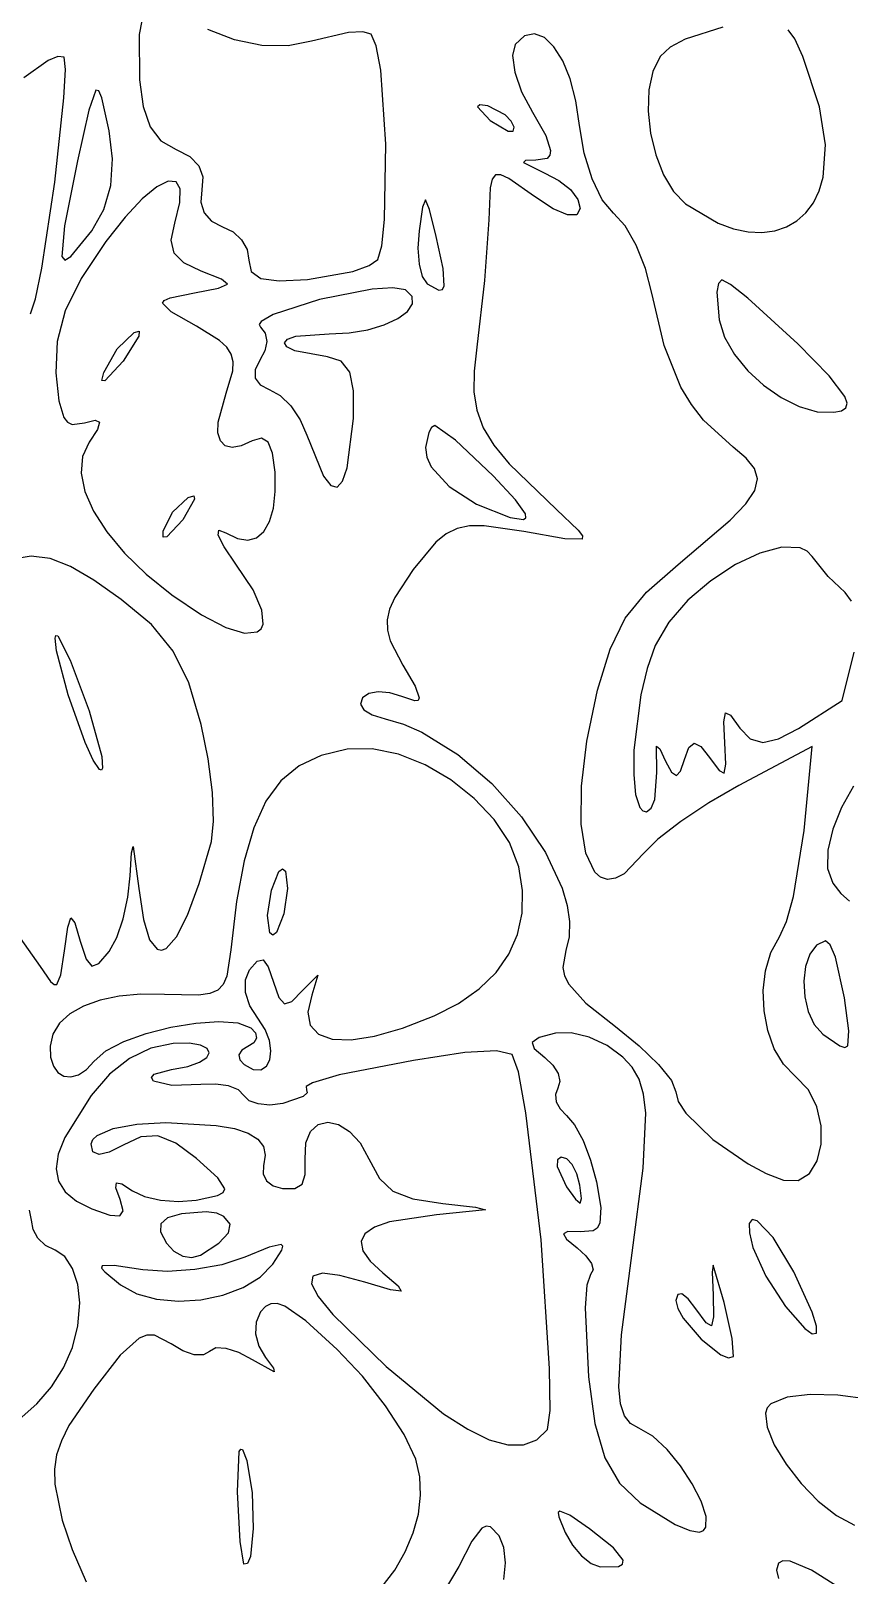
# Model space of a CAD drawing. Extents: x 9 to 1857, y 16 to 982.
# Drawn here: x 362.1 to 416.7, y 193.4 to 296.6 of the extents above; entities that cross this region are included whole.
import ezdxf

# ---------------------------------------------------------------- set-up
doc = ezdxf.new("R2010")
doc.units = 0

msp = doc.modelspace()

# ---------------------------------------------------------------- linework, layer by layer
at = {"layer": 'Layer 1'}
for p, q in [((369.477634, 297.285665), (369.294581, 296.3866)), ((369.294581, 296.3866), (369.32668, 293.35543)), ((375.659516, 296.02807), (373.88049, 296.72229)), ((383.28834, 296.51524), (380.81239, 295.93264)), ((384.23176, 296.551981), (383.28834, 296.51524)), ((384.80417, 296.39863), (384.23176, 296.551981)), ((385.139439, 295.629442), (384.80417, 296.39863)), ((395.052131, 296.290299), (394.43154, 295.71841)), ((395.709555, 296.428183), (395.052131, 296.290299)), ((396.373462, 296.170414), (395.709555, 296.428183)), ((408.297807, 296.863954), (405.775924, 296.069666)), ((413.105679, 296.086583), (412.66991, 296.69269)), ((377.485797, 295.656174), (375.659516, 296.02807)), ((379.2424, 295.619924), (377.485797, 295.656174)), ((380.81239, 295.93264), (379.2424, 295.619924)), ((385.437161, 293.989409), (385.139439, 295.629442)), ((394.43154, 295.71841), (394.238976, 294.976148)), ((397.013504, 295.555344), (396.373462, 296.170414)), ((397.599329, 294.621325), (397.013504, 295.555344)), ((404.790146, 295.527196), (404.12462, 294.91628)), ((405.775924, 296.069666), (404.790146, 295.527196)), ((413.643307, 294.915501), (413.105679, 296.086583)), ((363.221262, 294.650798), (361.58953, 293.48114)), ((363.862995, 294.899259), (363.221262, 294.650798)), ((364.27131, 294.86302), (363.862995, 294.899259)), ((364.371199, 294.046522), (364.27131, 294.86302)), ((394.238976, 294.976148), (394.392439, 293.872874)), ((398.100588, 293.406708), (397.599329, 294.621325)), ((404.12462, 294.91628), (403.625083, 293.918766)), ((414.751, 291.553), (413.643307, 294.915501)), ((364.270766, 292.148964), (364.371199, 294.046522)), ((369.32668, 293.35543), (369.55518, 291.563164)), ((385.7905, 289.06), (385.437161, 293.989409)), ((394.392439, 293.872874), (394.854052, 292.557535)), ((398.486932, 291.949846), (398.100588, 293.406708)), ((403.625083, 293.918766), (403.359862, 292.671357)), ((363.652329, 286.513845), (364.270766, 292.148964)), ((366.400374, 292.663842), (365.929307, 291.327182)), ((366.592405, 292.621764), (366.400374, 292.663842)), ((366.788481, 292.137237), (366.592405, 292.621764)), ((367.2919, 289.9343), (366.788481, 292.137237)), ((394.854052, 292.557535), (395.58594, 291.17908)), ((403.359862, 292.671357), (403.313306, 291.265451)), ((365.929307, 291.327182), (365.17701, 287.94032)), ((369.55518, 291.563164), (370.023331, 290.213165)), ((392.051803, 291.687236), (391.904541, 291.543457)), ((391.904541, 291.543457), (392.7582, 290.63418)), ((392.5856, 291.6024), (392.051803, 291.687236)), ((392.58557, 291.60237), (392.5856, 291.6024)), ((393.764236, 291.00118), (392.58557, 291.60237)), ((395.58594, 291.17908), (396.468208, 289.628089)), ((398.72801, 290.28909), (398.486932, 291.949846)), ((403.313306, 291.265451), (403.469765, 289.792447)), ((415.172164, 288.998884), (414.751, 291.553)), ((414.751, 291.553), (414.751, 291.553)), ((370.023331, 290.213165), (370.751547, 289.266246)), ((392.7582, 290.63418), (393.957321, 289.917985)), ((394.162245, 290.596946), (393.764236, 291.00118)), ((394.35527, 290.18561), (394.162245, 290.596946)), ((394.282641, 289.921456), (394.35527, 290.18561)), ((399.031957, 288.443601), (398.72801, 290.28909)), ((367.517374, 288.061026), (367.2919, 289.9343)), ((367.2919, 289.9343), (367.2919, 289.9343)), ((370.751547, 289.266246), (371.76024, 288.68322)), ((385.696213, 284.021454), (385.7905, 289.06)), ((385.7905, 289.06), (385.7905, 289.06)), ((393.957321, 289.917985), (394.282641, 289.921456)), ((396.468208, 289.628089), (396.794004, 288.626929)), ((403.469765, 289.792447), (403.813589, 288.343745)), ((367.394768, 286.293967), (367.517374, 288.061026)), ((371.76024, 288.68322), (372.683102, 288.218399)), ((372.683102, 288.218399), (373.282798, 287.60683)), ((395.79535, 287.98118), (395.117264, 287.966757)), ((396.56812, 288.10237), (395.79535, 287.98118)), ((396.749722, 288.309651), (396.56812, 288.10237)), ((396.794004, 288.626929), (396.749722, 288.309651)), ((399.560296, 286.725935), (399.031957, 288.443601)), ((403.813589, 288.343745), (404.329128, 287.010742)), ((415.01564, 286.842147), (415.172164, 288.998884)), ((365.17701, 287.94032), (364.303653, 283.581084)), ((373.282798, 287.60683), (373.552272, 286.859556)), ((393.110352, 287.001406), (392.884035, 286.712602)), ((393.47151, 287.011239), (393.110352, 287.001406)), ((394.003475, 286.760385), (393.47151, 287.011239)), ((395.117264, 287.966757), (394.989557, 287.818666)), ((394.989557, 287.818666), (396.39568, 287.10635)), ((396.39568, 287.10635), (397.345342, 286.618277)), ((404.329128, 287.010742), (405.000732, 285.884837)), ((362.782782, 280.764014), (363.652329, 286.513845)), ((366.93228, 284.680505), (367.394768, 286.293967)), ((370.468156, 286.193544), (369.49862, 285.38631)), ((371.235048, 286.58109), (370.468156, 286.193544)), ((371.769082, 286.540881), (371.235048, 286.58109)), ((372.040047, 286.06485), (371.769082, 286.540881)), ((372.01773, 285.144932), (372.040047, 286.06485)), ((373.48447, 285.98762), (373.422178, 285.175456)), ((373.552272, 286.859556), (373.48447, 285.98762)), ((392.756588, 286.126542), (392.65444, 283.98952)), ((392.884035, 286.712602), (392.756588, 286.126542)), ((395.7237, 285.54975), (394.003475, 286.760385)), ((397.345342, 286.618277), (398.110917, 286.00997)), ((398.110917, 286.00997), (398.614267, 285.35898)), ((400.238712, 285.327964), (399.560296, 286.725935)), ((414.350492, 285.132981), (414.742327, 285.92848)), ((414.742327, 285.92848), (415.01564, 286.842147)), ((369.49862, 285.38631), (368.35665, 284.167453)), ((371.67192, 283.77306), (372.01773, 285.144932)), ((373.422178, 285.175456), (373.649094, 284.461405)), ((388.426232, 285.334966), (388.229652, 284.843084)), ((388.697224, 284.693548), (388.426232, 285.334966)), ((396.960575, 284.738077), (395.7237, 285.54975)), ((398.614267, 285.35898), (398.77725, 284.74286)), ((400.99289, 284.44156), (400.238712, 285.327964)), ((405.000732, 285.884837), (405.81275, 285.05743)), ((405.81275, 285.05743), (407.98501, 283.775863)), ((413.848768, 284.461922), (414.350492, 285.132981)), ((366.13811, 283.26802), (366.93228, 284.680505)), ((368.35665, 284.167453), (367.07246, 282.54504)), ((373.649094, 284.461405), (374.136198, 283.897407)), ((374.136198, 283.897407), (374.85447, 283.5354)), ((385.509377, 282.263294), (385.696213, 284.021454)), ((388.229652, 284.843084), (388.00171, 283.25173)), ((389.1484, 282.885), (388.697224, 284.693548)), ((392.65444, 283.98952), (392.384264, 279.943635)), ((397.91349, 284.324661), (396.960575, 284.738077)), ((398.534898, 284.322067), (397.91349, 284.324661)), ((398.77725, 284.74286), (398.534898, 284.322067)), ((401.770954, 283.594986), (400.99289, 284.44156)), ((412.550187, 283.518222), (413.245789, 283.921577)), ((413.245789, 283.921577), (413.848768, 284.461922)), ((364.303653, 283.581084), (364.132446, 281.545061)), ((364.723797, 281.538593), (366.13811, 283.26802)), ((371.442107, 282.63401), (371.67192, 283.77306)), ((374.85447, 283.5354), (375.568328, 283.189626)), ((375.568328, 283.189626), (376.138276, 282.654351)), ((388.00171, 283.25173), (387.928934, 282.08971)), ((389.606288, 280.740101), (389.1484, 282.885)), ((389.1484, 282.885), (389.1484, 282.885)), ((402.514404, 282.305463), (401.770954, 283.594986)), ((407.98501, 283.775863), (409.014223, 283.400166)), ((409.014223, 283.400166), (409.993981, 283.192827)), ((409.993981, 283.192827), (410.91565, 283.147573)), ((410.91565, 283.147573), (411.770596, 283.258129)), ((411.770596, 283.258129), (412.550187, 283.518222)), ((367.07246, 282.54504), (365.413738, 280.076632)), ((371.629393, 281.77569), (371.442107, 282.63401)), ((376.138276, 282.654351), (376.506537, 282.00267)), ((376.506537, 282.00267), (376.61533, 281.30768)), ((385.25292, 281.34987), (385.509377, 282.263294)), ((387.928934, 282.08971), (388.007124, 281.036355)), ((403.138992, 280.748298), (402.514404, 282.305463)), ((362.368462, 278.723065), (362.782782, 280.764014)), ((364.132446, 281.545061), (364.329027, 281.306487)), ((364.329027, 281.306487), (364.723797, 281.538593)), ((372.280272, 281.113765), (371.629393, 281.77569)), ((373.44124, 280.5639), (372.280272, 281.113765)), ((376.61533, 281.30768), (376.77591, 280.53612)), ((383.582999, 280.54562), (384.666983, 280.93804)), ((384.666983, 280.93804), (385.25292, 281.34987)), ((388.007124, 281.036355), (388.21846, 280.207573)), ((403.56047, 279.0988), (403.138992, 280.748298)), ((365.413738, 280.076632), (364.349288, 277.910031)), ((374.792009, 280.037682), (373.44124, 280.5639)), ((375.191847, 279.700875), (374.792009, 280.037682)), ((376.77591, 280.53612), (377.425084, 280.079933)), ((377.425084, 280.079933), (378.650428, 279.909859)), ((378.650428, 279.909859), (380.53952, 279.99664)), ((380.53952, 279.99664), (383.582999, 280.54562)), ((388.21846, 280.207573), (388.54512, 279.71927)), ((388.54512, 279.71927), (389.329908, 279.289787)), ((389.67521, 279.58588), (389.606288, 280.740101)), ((392.384264, 279.943635), (391.87, 275.49038)), ((408.014855, 279.745846), (407.911426, 279.163499)), ((408.226, 279.981), (408.014855, 279.745846)), ((408.824157, 279.668665), (408.226, 279.981)), ((408.226, 279.981), (408.226, 279.981)), ((362.02891, 277.70582), (362.368462, 278.723065)), ((370.970542, 278.61049), (371.370212, 278.774075)), ((371.370212, 278.774075), (372.98745, 279.11118)), ((372.98745, 279.11118), (374.602935, 279.4324)), ((374.602935, 279.4324), (375.191847, 279.700875)), ((384.872388, 279.362003), (381.339868, 278.66476)), ((386.254409, 279.456331), (384.872388, 279.362003)), ((387.08539, 279.30558), (386.254409, 279.456331)), ((387.540823, 278.857764), (387.08539, 279.30558)), ((387.571435, 278.368684), (387.540823, 278.857764)), ((389.329908, 279.289787), (389.555916, 279.338852)), ((389.555916, 279.338852), (389.67521, 279.58588)), ((404.381945, 275.594771), (403.56047, 279.0988)), ((407.911426, 279.163499), (408.05073, 277.30802)), ((409.981345, 278.760361), (408.824157, 279.668665)), ((413.30605, 275.71567), (409.981345, 278.760361)), ((364.349288, 277.910031), (363.810711, 275.865562)), ((370.845359, 278.418526), (370.970542, 278.61049)), ((371.424016, 277.854382), (370.845359, 278.418526)), ((373.11731, 276.89149), (371.424016, 277.854382)), ((378.257118, 277.66715), (377.437311, 277.197362)), ((381.339868, 278.66476), (378.257118, 277.66715)), ((386.583164, 277.395901), (387.233468, 277.870632)), ((387.233468, 277.870632), (387.571435, 278.368684)), ((374.670389, 275.922042), (373.11731, 276.89149)), ((377.437311, 277.197362), (377.304557, 276.994513)), ((377.304557, 276.994513), (377.39343, 276.82247)), ((377.39343, 276.82247), (377.714596, 276.408824)), ((383.320645, 276.434572), (384.57051, 276.645578)), ((384.57051, 276.645578), (385.676764, 276.976786)), ((385.676764, 276.976786), (386.583164, 277.395901)), ((408.05073, 277.30802), (408.421367, 276.143391)), ((363.810711, 275.865562), (363.72961, 273.76355)), ((367.834571, 275.365224), (368.96401, 276.4641)), ((369.280159, 276.21408), (368.22581, 274.54746)), ((368.96401, 276.4641), (369.305508, 276.547609)), ((369.305508, 276.547609), (369.280159, 276.21408)), ((375.150578, 275.471599), (374.670389, 275.922042)), ((377.817055, 275.852697), (377.701601, 275.226877)), ((377.714596, 276.408824), (377.817055, 275.852697)), ((379.00247, 275.776372), (379.203539, 276.023031)), ((379.167216, 275.508258), (379.00247, 275.776372)), ((379.203539, 276.023031), (379.768599, 276.222412)), ((379.768599, 276.222412), (381.98341, 276.37606)), ((381.98341, 276.37606), (383.320645, 276.434572)), ((405.50445, 272.814581), (404.381945, 275.594771)), ((408.421367, 276.143391), (409.080978, 274.993466)), ((415.412164, 273.559225), (413.30605, 275.71567)), ((366.93365, 273.78871), (367.834571, 275.365224)), ((375.450281, 275.005342), (375.150578, 275.471599)), ((375.582309, 274.494275), (375.450281, 275.005342)), ((377.36903, 274.60415), (377.051442, 273.974492)), ((377.701601, 275.226877), (377.36903, 274.60415)), ((379.699598, 275.244507), (379.167216, 275.508258)), ((381.87456, 274.83338), (379.699598, 275.244507)), ((382.79359, 274.538474), (381.87456, 274.83338)), ((391.87, 275.49038), (391.687296, 273.881288)), ((409.080978, 274.993466), (409.969165, 273.906892)), ((363.72961, 273.76355), (363.919316, 271.895559)), ((366.807272, 273.255586), (366.9337, 273.78867)), ((366.9337, 273.78867), (366.93365, 273.78871)), ((368.22581, 274.54746), (367.008742, 273.220958)), ((375.10045, 272.40221), (375.559473, 273.909396)), ((375.559473, 273.909396), (375.582309, 274.494275)), ((377.051442, 273.974492), (377.056904, 273.41661)), ((383.36498, 273.810461), (382.79359, 274.538474)), ((383.62452, 272.564313), (383.36498, 273.810461)), ((391.687296, 273.881288), (391.671234, 272.497727)), ((409.969165, 273.906892), (411.02553, 272.932316)), ((416.456596, 272.190843), (415.412164, 273.559225)), ((367.008742, 273.220958), (366.807272, 273.255586)), ((377.056904, 273.41661), (377.374161, 272.965686)), ((377.374161, 272.965686), (377.99196, 272.6569)), ((377.99196, 272.6569), (378.71391, 272.260908)), ((383.608, 270.715), (383.62452, 272.564313)), ((391.671234, 272.497727), (391.859402, 271.262769)), ((406.204313, 271.647057), (405.50445, 272.814581)), ((411.02553, 272.932316), (412.189676, 272.118385)), ((363.919316, 271.895559), (364.265523, 270.77937)), ((374.56834, 270.46373), (375.10045, 272.40221)), ((378.71391, 272.260908), (379.42912, 271.552465)), ((379.42912, 271.552465), (380.055005, 270.6319)), ((407.010302, 270.601851), (406.204313, 271.647057)), ((412.189676, 272.118385), (413.401205, 271.513745)), ((413.401205, 271.513745), (414.599719, 271.167045)), ((416.609151, 271.748164), (416.456596, 272.190843)), ((416.530448, 271.437689), (416.609151, 271.748164)), ((364.265523, 270.77937), (364.514401, 270.4734)), ((364.514401, 270.4734), (364.82291, 270.319618)), ((365.64616, 270.42094), (366.3582, 270.601912)), ((366.3582, 270.601912), (366.644491, 270.463517)), ((366.644491, 270.463517), (366.510724, 269.982677)), ((374.562003, 269.748964), (374.56834, 270.46373)), ((380.055005, 270.6319), (380.50898, 269.59954)), ((383.193064, 267.4186), (383.60796, 270.715)), ((383.60796, 270.715), (383.608, 270.715)), ((391.859402, 271.262769), (392.28939, 270.099488)), ((408.98182, 268.8002), (407.010302, 270.601851)), ((414.599719, 271.167045), (415.72482, 271.12693)), ((415.72482, 271.12693), (416.231875, 271.237812)), ((416.231875, 271.237812), (416.530448, 271.437689)), ((364.82291, 270.319618), (365.64616, 270.42094)), ((366.510724, 269.982677), (365.96259, 269.13631)), ((374.719623, 269.22054), (374.562003, 269.748964)), ((377.466849, 269.406124), (376.85182, 269.22067)), ((377.913204, 269.137089), (377.466849, 269.406124)), ((380.50898, 269.59954), (381.623018, 266.85347)), ((388.645376, 269.786957), (388.42516, 268.76726)), ((388.838332, 270.108482), (388.645376, 269.786957)), ((389.0588, 270.24), (388.838332, 270.108482)), ((390.433017, 269.271269), (389.0588, 270.24)), ((389.0588, 270.24), (389.0588, 270.24)), ((392.28939, 270.099488), (392.998784, 268.930955)), ((365.96259, 269.13631), (365.512379, 268.177331)), ((375.034306, 268.890979), (374.719623, 269.22054)), ((375.499161, 268.7728), (375.034306, 268.890979)), ((376.107297, 268.878523), (375.499161, 268.7728)), ((376.85182, 269.22067), (376.107297, 268.878523)), ((378.209114, 268.388576), (377.913204, 269.137089)), ((378.37281, 267.1356), (378.209114, 268.388576)), ((388.42516, 268.76726), (388.509859, 268.132942)), ((392.96321, 266.87261), (390.433017, 269.271269)), ((392.998784, 268.930955), (394.025174, 267.680245)), ((409.867931, 268.070244), (408.98182, 268.8002)), ((365.512379, 268.177331), (365.420502, 267.06748)), ((382.88923, 266.522471), (383.193064, 267.4186)), ((388.509859, 268.132942), (388.819804, 267.474353)), ((388.819804, 267.474353), (390.021679, 266.161606)), ((394.025174, 267.680245), (397.17929, 264.62458)), ((410.422973, 267.382639), (409.867931, 268.070244)), ((410.620278, 266.680477), (410.422973, 267.382639)), ((365.420502, 267.06748), (365.670751, 265.836739)), ((378.393817, 265.825526), (378.37281, 267.1356)), ((381.623018, 266.85347), (382.101638, 266.238981)), ((382.524565, 266.128956), (382.88923, 266.522471)), ((394.445622, 265.281035), (392.96321, 266.87261)), ((410.433175, 265.906851), (410.620278, 266.680477)), ((365.670751, 265.836739), (366.246915, 264.515084)), ((371.531568, 264.452187), (372.56065, 265.43171)), ((372.998026, 265.315266), (372.20889, 263.95197)), ((372.56065, 265.43171), (372.938423, 265.553623)), ((372.938423, 265.553623), (372.998026, 265.315266)), ((378.270989, 264.718786), (378.393817, 265.825526)), ((382.101638, 266.238981), (382.524565, 266.128956)), ((390.021679, 266.161606), (391.843277, 264.983501)), ((395.109774, 264.333958), (394.445622, 265.281035)), ((409.834995, 265.004854), (410.433175, 265.906851)), ((366.246915, 264.515084), (367.132786, 263.132495)), ((370.89808, 263.18051), (371.531568, 264.452187)), ((378.014714, 263.828265), (378.270989, 264.718786)), ((391.843277, 264.983501), (394.09709, 264.09452)), ((395.143892, 264.080326), (395.109774, 264.333958)), ((397.17929, 264.62458), (398.632581, 263.258618)), ((408.799069, 263.917578), (409.834995, 265.004854)), ((372.20889, 263.95197), (371.138026, 262.796732)), ((374.576188, 262.92668), (374.611929, 263.257164)), ((374.611929, 263.257164), (375.09519, 263.06991)), ((377.63538, 263.166848), (378.014714, 263.828265)), ((390.544771, 263.364588), (389.817423, 263.006801)), ((391.36739, 263.538713), (390.544771, 263.364588)), ((392.344287, 263.549427), (391.36739, 263.538713)), ((394.99694, 263.16162), (392.344287, 263.549427)), ((394.09709, 264.09452), (394.984114, 263.961684)), ((394.984114, 263.961684), (395.143892, 264.080326)), ((398.632581, 263.258618), (398.923443, 262.868552)), ((405.3073, 260.95956), (408.799069, 263.917578)), ((367.132786, 263.132495), (368.312155, 261.71895)), ((370.892684, 262.783587), (370.89808, 263.18051)), ((371.138026, 262.796732), (370.892684, 262.783587)), ((370.89808, 263.18051), (370.89808, 263.18051)), ((374.96615, 262.146833), (374.576188, 262.92668)), ((375.09519, 263.06991), (375.862891, 262.686065)), ((375.862891, 262.686065), (376.549081, 262.582863)), ((376.549081, 262.582863), (377.143373, 262.747419)), ((377.143373, 262.747419), (377.63538, 263.166848)), ((389.12634, 262.445105), (387.61694, 260.62898)), ((389.817423, 263.006801), (389.12634, 262.445105)), ((397.746002, 262.66429), (394.99694, 263.16162)), ((398.889684, 262.650905), (397.746002, 262.66429)), ((398.923443, 262.868552), (398.889684, 262.650905)), ((362.069797, 261.516101), (360.771848, 261.294842)), ((363.349592, 261.357171), (362.069797, 261.516101)), ((364.711994, 260.820488), (363.349592, 261.357171)), ((368.312155, 261.71895), (369.768813, 260.304429)), ((375.76, 260.986), (374.96615, 262.146833)), ((410.768964, 261.722698), (409.142131, 260.951143)), ((412.25341, 262.116579), (410.768964, 261.722698)), ((413.467431, 262.060369), (412.25341, 262.116579)), ((413.933021, 261.840849), (413.467431, 262.060369)), ((414.28299, 261.48165), (413.933021, 261.840849)), ((415.342742, 260.154976), (414.28299, 261.48165)), ((366.257763, 259.908489), (364.711994, 260.820488)), ((369.768813, 260.304429), (371.48655, 258.91891)), ((375.76, 260.98596), (375.76, 260.986)), ((376.903125, 259.255437), (375.76, 260.98596)), ((387.61694, 260.62898), (386.376351, 258.745016)), ((403.207662, 259.11759), (405.3073, 260.95956)), ((409.142131, 260.951143), (407.50095, 259.874331)), ((416.48189, 259.08742), (415.342742, 260.154976)), ((368.08766, 258.62361), (366.257763, 259.908489)), ((377.499321, 257.91278), (376.903125, 259.255437)), ((401.776268, 257.361319), (403.207662, 259.11759)), ((407.50095, 259.874331), (405.973457, 258.56468)), ((416.899545, 258.499277), (416.48189, 259.08742)), ((370.112928, 256.93732), (368.08766, 258.62361)), ((371.48655, 258.91891), (373.461092, 257.59054)), ((386.376351, 258.745016), (386.033836, 257.974385)), ((405.973457, 258.56468), (404.687691, 257.094607)), ((373.461092, 257.59054), (375.091801, 256.748273)), ((377.582437, 256.974363), (377.499321, 257.91278)), ((386.033836, 257.974385), (385.870695, 257.26419)), ((385.870695, 257.26419), (385.88257, 256.574084)), ((400.766437, 255.305548), (401.776268, 257.361319)), ((404.687691, 257.094607), (403.77169, 255.53653)), ((363.678742, 256.029895), (363.728964, 256.211674)), ((363.778978, 255.17781), (363.678742, 256.029895)), ((363.728964, 256.211674), (363.85677, 256.19614)), ((363.85677, 256.19614), (364.690224, 254.563661)), ((371.556935, 255.172699), (370.112928, 256.93732)), ((375.091801, 256.748273), (376.344827, 256.375737)), ((376.344827, 256.375737), (377.186323, 256.456558)), ((377.186323, 256.456558), (377.442168, 256.66186)), ((377.442168, 256.66186), (377.582437, 256.974363)), ((385.88257, 256.574084), (386.065104, 255.863719)), ((364.557706, 252.24344), (363.778978, 255.17781)), ((372.603652, 253.042031), (371.556935, 255.172699)), ((386.065104, 255.863719), (386.92471, 254.22082)), ((399.93149, 252.56508), (400.766437, 255.305548)), ((403.77169, 255.53653), (403.233796, 254.007812)), ((416.2864, 251.86033), (417.08699, 255.09603)), ((364.690224, 254.563661), (365.9473, 251.18009)), ((386.92471, 254.22082), (387.747979, 252.815193)), ((403.233796, 254.007812), (402.81504, 252.241983)), ((373.43705, 250.2576), (372.603652, 253.042031)), ((365.679876, 249.047665), (364.557706, 252.24344)), ((384.21778, 252.04765), (384.088491, 251.627969)), ((384.637789, 252.341635), (384.21778, 252.04765)), ((385.273229, 252.454076), (384.637789, 252.341635)), ((386.037877, 252.382454), (385.273229, 252.454076)), ((386.84551, 252.12425), (386.037877, 252.382454)), ((387.711124, 251.839514), (386.84551, 252.12425)), ((387.93162, 251.876676), (387.711124, 251.839514)), ((387.747979, 252.815193), (388.011032, 252.045626)), ((388.011032, 252.045626), (387.93162, 251.876676)), ((399.20299, 249.1559), (399.93149, 252.56508)), ((402.81504, 252.241983), (402.363356, 248.553282)), ((413.34785, 249.99932), (416.2864, 251.86033)), ((365.9473, 251.18009), (366.791597, 248.114174)), ((384.088491, 251.627969), (384.315331, 251.237301)), ((384.315331, 251.237301), (384.874618, 250.897643)), ((384.874618, 250.897643), (385.74267, 250.63099)), ((408.371783, 250.448742), (408.473957, 251.043515)), ((408.473957, 251.043515), (408.806715, 250.877766)), ((408.806715, 250.877766), (409.4367, 250.01722)), ((373.903775, 247.963838), (373.43705, 250.2576)), ((385.74267, 250.63099), (386.958516, 250.274614)), ((386.958516, 250.274614), (388.181801, 249.748368)), ((408.43355, 249.02772), (408.371783, 250.448742)), ((409.4367, 250.01722), (410.131007, 249.304893)), ((412.025731, 249.296223), (413.34785, 249.99932)), ((366.209415, 247.868824), (365.679876, 249.047665)), ((388.181801, 249.748368), (390.591528, 248.262104)), ((398.846265, 246.139206), (399.20299, 249.1559)), ((403.88148, 247.05656), (403.870609, 248.814751)), ((403.870609, 248.814751), (404.081506, 248.638112)), ((406.033873, 248.732611), (406.383841, 249.018064)), ((406.383841, 249.018064), (406.833231, 248.79044)), ((406.833231, 248.79044), (407.42089, 248.05255)), ((408.495252, 247.605841), (408.43355, 249.02772)), ((414.27543, 248.79103), (409.38, 246.19216)), ((410.131007, 249.304893), (410.973734, 249.064654)), ((410.973734, 249.064654), (412.025731, 249.296223)), ((413.73562, 243.18129), (414.27543, 248.79103)), ((366.63241, 247.24512), (366.209415, 247.868824)), ((366.791597, 248.114174), (366.848678, 247.34048)), ((374.189975, 245.72529), (373.903775, 247.963838)), ((381.463234, 248.189625), (379.992235, 247.498647)), ((383.20543, 248.60992), (381.463234, 248.189625)), ((384.87333, 248.643671), (383.20543, 248.60992)), ((386.636574, 248.27589), (384.87333, 248.643671)), ((388.413812, 247.562321), (386.636574, 248.27589)), ((390.591528, 248.262104), (392.853545, 246.32389)), ((402.363356, 248.553282), (402.344636, 246.907555)), ((404.081506, 248.638112), (404.47953, 247.81184)), ((404.47953, 247.81184), (404.871377, 247.078818)), ((405.476557, 247.135957), (405.74448, 247.93127)), ((405.74448, 247.93127), (406.033873, 248.732611)), ((407.42089, 248.05255), (408.056446, 247.183277)), ((366.776117, 247.199939), (366.63241, 247.24512)), ((366.63241, 247.24512), (366.63241, 247.24512)), ((366.848678, 247.34048), (366.776117, 247.199939)), ((379.992235, 247.498647), (378.766821, 246.492809)), ((390.123696, 246.55871), (388.413812, 247.562321)), ((402.344636, 246.907555), (402.47347, 245.579006)), ((403.757256, 245.24359), (403.88148, 247.05656)), ((404.871377, 247.078818), (405.194621, 246.852665)), ((405.194621, 246.852665), (405.476557, 247.135957)), ((408.056446, 247.183277), (408.392059, 247.0127)), ((408.392059, 247.0127), (408.495252, 247.605841)), ((374.272925, 243.798472), (374.189975, 245.72529)), ((378.766821, 246.492809), (377.761378, 245.127938)), ((391.684879, 245.3208), (390.123696, 246.55871)), ((392.853545, 246.32389), (394.849541, 244.085414)), ((398.834412, 243.610614), (398.846265, 246.139206)), ((409.38, 246.19216), (407.362588, 245.028611)), ((417.028459, 246.137797), (416.22819, 244.714161)), ((377.761378, 245.127938), (376.950292, 243.359858)), ((393.016011, 243.904337), (391.684879, 245.3208)), ((402.47347, 245.579006), (402.756959, 244.706207)), ((402.756959, 244.706207), (402.958921, 244.484017)), ((403.20221, 244.42773), (403.52244, 244.667895)), ((403.52244, 244.667895), (403.757256, 245.24359)), ((407.362588, 245.028611), (405.488475, 243.781692)), ((416.22819, 244.714161), (415.641915, 243.255438)), ((374.1299, 242.4399), (374.272925, 243.798472)), ((394.035744, 242.365066), (393.016011, 243.904337)), ((394.849541, 244.085414), (396.46121, 241.698366)), ((399.14053, 241.665742), (398.834412, 243.610614)), ((402.958921, 244.484017), (403.20221, 244.42773)), ((405.488475, 243.781692), (403.966787, 242.600912)), ((376.950292, 243.359858), (376.307951, 241.144395)), ((403.966787, 242.600912), (403.00665, 241.63578)), ((413.027086, 238.776224), (413.73562, 243.18129)), ((415.641915, 243.255438), (415.317222, 241.860552)), ((368.70079, 240.1393), (368.791344, 241.694336)), ((368.791344, 241.694336), (368.896894, 242.100944)), ((368.896894, 242.100944), (369.26735, 239.2993)), ((373.308295, 239.638932), (374.12993, 242.43989)), ((374.12993, 242.43989), (374.1299, 242.4399)), ((394.66273, 240.75873), (394.035744, 242.365066)), ((396.46121, 241.698366), (397.570244, 239.314436)), ((399.737715, 240.400207), (399.14053, 241.665742)), ((403.00665, 241.63578), (401.697677, 240.289609)), ((415.317222, 241.860552), (415.301697, 240.628431)), ((376.307951, 241.144395), (375.808741, 238.437374)), ((378.62092, 240.42937), (378.873145, 240.618726)), ((378.873145, 240.618726), (379.068281, 240.468636)), ((394.66274, 240.75871), (394.66273, 240.75873)), ((394.923414, 239.16444), (394.66274, 240.75871)), ((415.301697, 240.628431), (415.64293, 239.658)), ((368.544443, 238.710153), (368.70079, 240.1393)), ((372.522483, 237.509764), (373.308295, 239.638932)), ((378.12894, 239.1967), (378.62092, 240.42937)), ((379.068281, 240.468636), (379.20998, 239.29852)), ((400.137051, 240.05207), (399.737715, 240.400207)), ((400.599065, 239.909623), (400.137051, 240.05207)), ((401.120395, 239.984819), (400.599065, 239.909623)), ((401.697677, 240.289609), (401.120395, 239.984819)), ((415.64293, 239.658), (416.182899, 238.964153)), ((368.226592, 237.282789), (368.544443, 238.710153)), ((369.26735, 239.2993), (369.572926, 237.226372)), ((375.808741, 238.437374), (375.42705, 235.19462)), ((377.87993, 237.49756), (378.12894, 239.1967)), ((379.20998, 239.29852), (378.960969, 237.59938)), ((394.897028, 237.650461), (394.923414, 239.16444)), ((397.570244, 239.314436), (397.8993, 238.171044)), ((412.556835, 237.09129), (413.027086, 238.776224)), ((416.182899, 238.964153), (416.767873, 238.448735)), ((371.785126, 236.060546), (372.522483, 237.509764)), ((378.021628, 236.327444), (377.87993, 237.49756)), ((377.87993, 237.49756), (377.87993, 237.49756)), ((378.960969, 237.59938), (378.46898, 236.36671)), ((394.588933, 236.226213), (394.897028, 237.650461)), ((397.8993, 238.171044), (398.058333, 237.085314)), ((360.799395, 236.727306), (362.67405, 234.08275)), ((364.3097, 235.13115), (364.534168, 236.721051)), ((364.534168, 236.721051), (364.735471, 237.330266)), ((364.735471, 237.330266), (364.986186, 237.004271)), ((364.986186, 237.004271), (365.35889, 235.78854)), ((367.793486, 236.02271), (368.226592, 237.282789)), ((369.572926, 237.226372), (369.990125, 235.874192)), ((378.46898, 236.36671), (378.216761, 236.177354)), ((398.058333, 237.085314), (398.032552, 236.076209)), ((412.08162, 236.06285), (412.556835, 237.09129)), ((365.35889, 235.78854), (365.751914, 234.587094)), ((367.29137, 235.09542), (367.793486, 236.02271)), ((369.990125, 235.874192), (370.506314, 235.234601)), ((371.108859, 235.299439), (371.785126, 236.060546)), ((378.216761, 236.177354), (378.021628, 236.327444)), ((394.004476, 234.901137), (394.588933, 236.226213)), ((398.032552, 236.076209), (397.80717, 235.16269)), ((411.504318, 235.018749), (412.08162, 236.06285)), ((414.56316, 235.52097), (414.114853, 234.917458)), ((415.17398, 235.799), (414.56316, 235.52097)), ((415.482837, 235.524135), (415.17398, 235.799)), ((415.17398, 235.799), (415.17398, 235.799)), ((415.821294, 234.714059), (415.482837, 235.524135)), ((364.068838, 233.533158), (364.3097, 235.13115)), ((365.751914, 234.587094), (366.130895, 234.097673)), ((366.606993, 234.280404), (367.29137, 235.09542)), ((370.506314, 235.234601), (370.797581, 235.179476)), ((370.797581, 235.179476), (371.108859, 235.299439)), ((375.42705, 235.19462), (375.158381, 233.440861)), ((376.66199, 233.85904), (377.187199, 234.445346)), ((377.187199, 234.445346), (377.584795, 234.526952)), ((377.584795, 234.526952), (377.920876, 234.070048)), ((393.149008, 233.684674), (394.004476, 234.901137)), ((397.80717, 235.16269), (397.608043, 234.01929)), ((411.145834, 233.800219), (411.504318, 235.018749)), ((414.114853, 234.917458), (413.831765, 234.079757)), ((416.42306, 231.98841), (415.821294, 234.714059)), ((362.67405, 234.08275), (363.363332, 233.080951)), ((363.790821, 232.873756), (364.068838, 233.533158)), ((366.130895, 234.097673), (366.606993, 234.280404)), ((375.158381, 233.440861), (374.917707, 232.8864)), ((376.395745, 233.184582), (376.66199, 233.85904)), ((377.920876, 234.070048), (378.26154, 233.04082)), ((380.21521, 232.47132), (381.22843, 233.500995)), ((381.22843, 233.500995), (380.8417, 232.17903)), ((392.027876, 232.586263), (393.149008, 233.684674)), ((397.608043, 234.01929), (397.730505, 233.469229)), ((397.730505, 233.469229), (398.019811, 232.904708)), ((410.998157, 232.47756), (411.145834, 233.800219)), ((413.831765, 234.079757), (413.716605, 233.099159)), ((363.363332, 233.080951), (363.602781, 232.873529)), ((363.602781, 232.873529), (363.790821, 232.873756)), ((374.014424, 232.282391), (373.268112, 232.176874)), ((374.550339, 232.509571), (374.014424, 232.282391)), ((374.917707, 232.8864), (374.550339, 232.509571)), ((376.4111, 232.350557), (376.395745, 233.184582)), ((376.689938, 231.462987), (376.4111, 232.350557)), ((378.26154, 233.04082), (378.617841, 232.006852)), ((379.506666, 231.747756), (380.21521, 232.47132)), ((390.646431, 231.615345), (392.027876, 232.586263)), ((398.019811, 232.904708), (399.155436, 231.645633)), ((411.053275, 231.121071), (410.998157, 232.47756)), ((413.716605, 233.099159), (413.772079, 232.066957)), ((365.572856, 231.428016), (364.665056, 230.913923)), ((366.67894, 231.825061), (365.572856, 231.428016)), ((367.962307, 232.095555), (366.67894, 231.825061)), ((369.401957, 232.229999), (367.962307, 232.095555)), ((370.97689, 232.21889), (369.401957, 232.229999)), ((373.268112, 232.176874), (370.97689, 232.21889)), ((377.21414, 230.62789), (376.689938, 231.462987)), ((378.617841, 232.006852), (379.003546, 231.584383)), ((379.003546, 231.584383), (379.506666, 231.747756)), ((380.8417, 232.17903), (380.573437, 231.039936)), ((389.01002, 230.78136), (390.646431, 231.615345)), ((399.155436, 231.645633), (401.12788, 230.06876)), ((413.772079, 232.066957), (414.000895, 231.074443)), ((416.714013, 229.78481), (416.42306, 231.98841)), ((363.97654, 230.292284), (363.528307, 229.572599)), ((364.665056, 230.913923), (363.97654, 230.292284)), ((371.414906, 230.024521), (373.078062, 230.303025)), ((373.078062, 230.303025), (374.614917, 230.408153)), ((374.614917, 230.408153), (375.88617, 230.310438)), ((375.88617, 230.310438), (376.75252, 229.98041)), ((377.709037, 229.884513), (377.21414, 230.62789)), ((380.573437, 231.039936), (380.727423, 230.167163)), ((386.888243, 229.959421), (389.01002, 230.78136)), ((411.303178, 229.801051), (411.053275, 231.121071)), ((414.000895, 231.074443), (414.405759, 230.21291)), ((414.405759, 230.21291), (414.98938, 229.57365)), ((363.528307, 229.572599), (363.34136, 228.76437)), ((368.266902, 229.065266), (369.764753, 229.602112)), ((369.764753, 229.602112), (371.414906, 230.024521)), ((376.75252, 229.98041), (377.062232, 229.641874)), ((377.127686, 229.294554), (376.95546, 228.979257)), ((377.062232, 229.641874), (377.127686, 229.294554)), ((378.00028, 229.140862), (377.709037, 229.884513)), ((378.102788, 228.447893), (378.00028, 229.140862)), ((380.727423, 230.167163), (381.276718, 229.56532)), ((381.276718, 229.56532), (382.194386, 229.239015)), ((382.194386, 229.239015), (383.453488, 229.192858)), ((383.453488, 229.192858), (385.027087, 229.431457)), ((385.027087, 229.431457), (386.888243, 229.959421)), ((396.023132, 229.33472), (395.565111, 229.015546)), ((397.10797, 229.62944), (396.023132, 229.33472)), ((398.165664, 229.659408), (397.10797, 229.62944)), ((399.363596, 229.370932), (398.165664, 229.659408)), ((400.561913, 228.81339), (399.363596, 229.370932)), ((401.12788, 230.06876), (402.718046, 228.784575)), ((411.739853, 228.5878), (411.303178, 229.801051)), ((414.98938, 229.57365), (416.126232, 228.794808)), ((416.65809, 228.792735), (416.714013, 229.78481)), ((363.34136, 228.76437), (363.3768, 228.015897)), ((366.28532, 227.76614), (367.060658, 228.443452)), ((367.060658, 228.443452), (368.266902, 229.065266)), ((370.069924, 228.635775), (368.642894, 227.944011)), ((371.56141, 228.94323), (370.069924, 228.635775)), ((372.636899, 228.954049), (371.56141, 228.94323)), ((373.39722, 228.830384), (372.636899, 228.954049)), ((373.844458, 228.606998), (373.39722, 228.830384)), ((373.808032, 228.000109), (373.9807, 228.318653)), ((373.9807, 228.318653), (373.844458, 228.606998)), ((376.145212, 228.496967), (375.963229, 228.188871)), ((375.963229, 228.188871), (376.014246, 227.85221)), ((376.55213, 228.73679), (376.145212, 228.496967)), ((376.95546, 228.979257), (376.55213, 228.73679)), ((378.031474, 227.85656), (378.102788, 228.447893)), ((391.061079, 228.327576), (387.629905, 227.800088)), ((393.185683, 228.454259), (391.061079, 228.327576)), ((394.22849, 228.2066), (393.185683, 228.454259)), ((394.642143, 227.035016), (394.22849, 228.2066)), ((395.565111, 229.015546), (395.700492, 228.59535)), ((395.700492, 228.59535), (396.39586, 227.99756)), ((401.62076, 228.03616), (400.561913, 228.81339)), ((402.718046, 228.784575), (404.008614, 227.532476)), ((412.355291, 227.551617), (411.739853, 228.5878)), ((416.126232, 228.794808), (416.459719, 228.683089)), ((416.459719, 228.683089), (416.65809, 228.792735)), ((363.3768, 228.015897), (363.561031, 227.427388)), ((363.561031, 227.427388), (363.867165, 227.007961)), ((365.248111, 226.855338), (365.772983, 227.203406)), ((365.772983, 227.203406), (366.28532, 227.76614)), ((368.642894, 227.944011), (367.304797, 226.883452)), ((370.303539, 226.883693), (371.45743, 227.21091)), ((371.45743, 227.21091), (372.544311, 227.411476)), ((372.544311, 227.411476), (373.32854, 227.68613)), ((373.32854, 227.68613), (373.808032, 228.000109)), ((376.014246, 227.85221), (376.30633, 227.52669)), ((376.30633, 227.52669), (376.923767, 227.201928)), ((376.923767, 227.201928), (377.427048, 227.182622)), ((377.427048, 227.182622), (377.801255, 227.417818)), ((377.801255, 227.417818), (378.031474, 227.85656)), ((387.629905, 227.800088), (382.66739, 226.84533)), ((396.39586, 227.99756), (396.942285, 227.484204)), ((396.942285, 227.484204), (397.289857, 226.928533)), ((402.242327, 227.351117), (401.62076, 228.03616)), ((402.70141, 226.546157), (402.242327, 227.351117)), ((404.008614, 227.532476), (404.867232, 226.455872)), ((413.14148, 226.7628), (412.355291, 227.551617)), ((363.867165, 227.007961), (364.268315, 226.766732)), ((364.268315, 226.766732), (364.737593, 226.712819)), ((364.737593, 226.712819), (365.248111, 226.855338)), ((367.304797, 226.883452), (366.08011, 225.46961)), ((370.120183, 226.660329), (370.303539, 226.883693)), ((370.25196, 226.43124), (370.120183, 226.660329)), ((371.486202, 226.136678), (370.25196, 226.43124)), ((373.42378, 226.18899), (371.486202, 226.136678)), ((374.404904, 226.225179), (373.42378, 226.18899)), ((375.27371, 226.102401), (374.404904, 226.225179)), ((375.935913, 225.844123), (375.27371, 226.102401)), ((380.871796, 226.317441), (380.46085, 226.056951)), ((380.46085, 226.056951), (380.47058, 225.84263)), ((382.66739, 226.84533), (380.871796, 226.317441)), ((395.143516, 224.306485), (394.642143, 227.035016)), ((397.409786, 226.397472), (397.27328, 225.95795)), ((397.289857, 226.928533), (397.409786, 226.397472)), ((403.001632, 225.545562), (402.70141, 226.546157)), ((404.867232, 226.455872), (405.16155, 225.69817)), ((414.016688, 225.845105), (413.14146, 226.7629)), ((413.14146, 226.7629), (413.14148, 226.7628)), ((366.08011, 225.46961), (364.321273, 222.663332)), ((376.29723, 225.47381), (375.935913, 225.844123)), ((376.636975, 225.117225), (376.29723, 225.47381)), ((377.240445, 224.896287), (376.636975, 225.117225)), ((380.252541, 225.39497), (378.8973, 224.93243)), ((380.529519, 225.635597), (380.252541, 225.39497)), ((380.47058, 225.84263), (380.529519, 225.635597)), ((397.27328, 225.95795), (397.113438, 225.535657)), ((397.113438, 225.535657), (397.169841, 225.051509)), ((397.169841, 225.051509), (397.423399, 224.565266)), ((403.146617, 224.273611), (403.001632, 225.545562)), ((405.16155, 225.69817), (405.326575, 225.061529)), ((405.326575, 225.061529), (405.839228, 224.283469)), ((414.586345, 224.697948), (414.016688, 225.845105)), ((378.022325, 224.828766), (377.240445, 224.896287)), ((378.8973, 224.93243), (378.022325, 224.828766)), ((396.15638, 215.8062), (395.143516, 224.306485)), ((397.423399, 224.565266), (397.85502, 224.13669)), ((397.85502, 224.13669), (398.398868, 223.501121)), ((402.985371, 220.612765), (403.146617, 224.273611)), ((405.839228, 224.283469), (407.631749, 222.528865)), ((414.864157, 223.442995), (414.586345, 224.697948)), ((366.493999, 222.80051), (367.56358, 223.258105)), ((367.56358, 223.258105), (369.138661, 223.555478)), ((369.138661, 223.555478), (371.06902, 223.64975)), ((371.06902, 223.64975), (374.44433, 223.461583)), ((374.44433, 223.461583), (375.662148, 223.248937)), ((375.662148, 223.248937), (376.585021, 222.949156)), ((376.585021, 222.949156), (377.22666, 222.556169)), ((380.434848, 222.291384), (380.74271, 223.06005)), ((380.74271, 223.06005), (381.249924, 223.522316)), ((381.249924, 223.522316), (381.895684, 223.677983)), ((381.895684, 223.677983), (382.619186, 223.526847)), ((382.619186, 223.526847), (383.359628, 223.068709)), ((383.359628, 223.068709), (384.056204, 222.303367)), ((398.398868, 223.501121), (398.957979, 222.45127)), ((414.863849, 222.201813), (414.864157, 223.442995)), ((364.321273, 222.663332), (363.885013, 221.535362)), ((366.08014, 222.22557), (366.195716, 222.525028)), ((366.199747, 221.709913), (366.08014, 222.22557)), ((366.195716, 222.525028), (366.493999, 222.80051)), ((368.21987, 222.15247), (367.300636, 221.672305)), ((369.415477, 222.709908), (368.21987, 222.15247)), ((370.545006, 222.761564), (369.415477, 222.709908)), ((371.741197, 222.283073), (370.545006, 222.761564)), ((373.13679, 221.25007), (371.741197, 222.283073)), ((377.22666, 222.556169), (377.600774, 222.063906)), ((377.600774, 222.063906), (377.721074, 221.466297)), ((380.38714, 221.21652), (380.434848, 222.291384)), ((384.056204, 222.303367), (384.64811, 221.23062)), ((398.957979, 222.45127), (399.466598, 221.132979)), ((407.631749, 222.528865), (409.987765, 220.885898)), ((414.599146, 221.095967), (414.863849, 222.201813)), ((363.885013, 221.535362), (363.744399, 220.565382)), ((366.61692, 221.525139), (366.199747, 221.709913)), ((367.300636, 221.672305), (366.61692, 221.525139)), ((374.556783, 219.965801), (373.13679, 221.25007)), ((377.721074, 221.466297), (377.60127, 220.75727)), ((380.39669, 220.176661), (380.38714, 221.21652)), ((384.64811, 221.23062), (385.348395, 219.918277)), ((397.248693, 221.155317), (397.22979, 220.717432)), ((397.5012, 221.3463), (397.248693, 221.155317)), ((397.879705, 221.232799), (397.5012, 221.3463)), ((397.5012, 221.3463), (397.5012, 221.3463)), ((398.241672, 220.841676), (397.879705, 221.232799)), ((399.466598, 221.132979), (399.85897, 219.69209)), ((409.987765, 220.885898), (411.204788, 220.247385)), ((414.083775, 220.247024), (414.599146, 221.095967)), ((363.744399, 220.565382), (363.899586, 219.734304)), ((375.025614, 219.21617), (374.556783, 219.965801)), ((377.60127, 220.75727), (377.571524, 220.219496)), ((377.571524, 220.219496), (377.800351, 219.757091)), ((380.181272, 219.54368), (380.39669, 220.176661)), ((385.348395, 219.918277), (386.253156, 219.075933)), ((397.22979, 220.717432), (397.84737, 219.36144)), ((398.546066, 220.234413), (398.241672, 220.841676)), ((398.75185, 219.47249), (398.546066, 220.234413)), ((402.24666, 214.95786), (402.985371, 220.612765)), ((411.204788, 220.247385), (412.35593, 219.80611)), ((413.331461, 219.776549), (414.083775, 220.247024)), ((363.899586, 219.734304), (364.35073, 219.023037)), ((364.35073, 219.023037), (365.097987, 218.412489)), ((367.745131, 219.289003), (367.7715, 219.63415)), ((368.02053, 218.50965), (367.745131, 219.289003)), ((367.7715, 219.63415), (368.127487, 219.565215)), ((368.127487, 219.565215), (368.84094, 219.10232)), ((368.84094, 219.10232), (369.648997, 218.710124)), ((374.540308, 218.788649), (374.902414, 218.975429)), ((374.902414, 218.975429), (375.025614, 219.21617)), ((377.800351, 219.757091), (378.24917, 219.415813)), ((378.24917, 219.415813), (378.8794, 219.24142)), ((378.8794, 219.24142), (379.691853, 219.253344)), ((379.691853, 219.253344), (380.181272, 219.54368)), ((386.253156, 219.075933), (387.592402, 218.564859)), ((397.84737, 219.36144), (398.446742, 218.528638)), ((398.866381, 218.580161), (398.75185, 219.47249)), ((399.85897, 219.69209), (400.146861, 217.973069)), ((412.35593, 219.80611), (413.331461, 219.776549)), ((362.1089, 217.13364), (361.960534, 217.807353)), ((365.097987, 218.412489), (366.14151, 217.88357)), ((366.14151, 217.88357), (367.325298, 217.464135)), ((368.221769, 217.762836), (368.02053, 218.50965)), ((369.648997, 218.710124), (370.721015, 218.460378)), ((370.721015, 218.460378), (371.917233, 218.3737)), ((371.917233, 218.3737), (373.09789, 218.47071)), ((373.09789, 218.47071), (374.540308, 218.788649)), ((387.592402, 218.564859), (389.59614, 218.24633)), ((392.443579, 217.828015), (389.17551, 217.48161)), ((389.59614, 218.24633), (391.764581, 217.992338)), ((391.764581, 217.992338), (392.443579, 217.828015)), ((398.446742, 218.528638), (398.775545, 218.266877)), ((398.775545, 218.266877), (398.866381, 218.580161)), ((400.146861, 217.973069), (400.086259, 216.920509)), ((362.205309, 216.507847), (362.1089, 217.13364)), ((367.325298, 217.464135), (368.004371, 217.419111)), ((368.004371, 217.419111), (368.221769, 217.762836)), ((370.745685, 216.892701), (370.72931, 216.349811)), ((371.198357, 217.278355), (370.745685, 216.892701)), ((372.11587, 217.56328), (371.198357, 217.278355)), ((373.78138, 217.692726), (372.11587, 217.56328)), ((374.478761, 217.591249), (373.78138, 217.692726)), ((374.9614, 217.3867), (374.478761, 217.591249)), ((375.375712, 216.868067), (374.9614, 217.3867)), ((374.9614, 217.3867), (374.9614, 217.3867)), ((375.264395, 216.283458), (375.375712, 216.868067)), ((386.027347, 217.014917), (385.017755, 216.658481)), ((389.17551, 217.48161), (386.027347, 217.014917)), ((400.086259, 216.920509), (399.913302, 216.607486)), ((410.253029, 217.16758), (410.071286, 216.910261)), ((410.071286, 216.910261), (410.080511, 216.295815)), ((410.597734, 217.084422), (410.253029, 217.16758)), ((411.664007, 215.963285), (410.597734, 217.084422)), ((362.532714, 215.921917), (362.205309, 216.507847)), ((363.039726, 215.441516), (362.532714, 215.921917)), ((370.72931, 216.349811), (371.12069, 215.59318)), ((374.609328, 215.602965), (375.264395, 216.283458)), ((384.383362, 216.218773), (384.123324, 215.694881)), ((385.017755, 216.658481), (384.383362, 216.218773)), ((396.15652, 215.80615), (396.15638, 215.8062)), ((396.7277, 207.227421), (396.15652, 215.80615)), ((397.951627, 216.372127), (397.651295, 216.224922)), ((397.651295, 216.224922), (397.859426, 215.871666)), ((397.859426, 215.871666), (398.57009, 215.28018)), ((398.76635, 216.34546), (397.951627, 216.372127)), ((399.638857, 216.417081), (398.76635, 216.34546)), ((399.913302, 216.607486), (399.638857, 216.417081)), ((410.080511, 216.295815), (410.30871, 215.30759)), ((413.04606, 213.68006), (411.664007, 215.963285)), ((363.67496, 215.13231), (363.039726, 215.441516)), ((364.317279, 214.702874), (363.67496, 215.13231)), ((364.843566, 213.895116), (364.317279, 214.702874)), ((371.12069, 215.59318), (371.614287, 215.056821)), ((371.614287, 215.056821), (372.207126, 214.727856)), ((372.207126, 214.727856), (372.824673, 214.632429)), ((372.824673, 214.632429), (373.39239, 214.79668)), ((373.39239, 214.79668), (374.609328, 215.602965)), ((377.990622, 215.333362), (376.34643, 214.65376)), ((378.780944, 215.50007), (377.990622, 215.333362)), ((378.23636, 214.18704), (378.826491, 215.126943)), ((378.889996, 215.38267), (378.780944, 215.50007)), ((378.826491, 215.126943), (378.889996, 215.38267)), ((384.123324, 215.694881), (384.236794, 215.085897)), ((384.236794, 215.085897), (384.722928, 214.39091)), ((398.57009, 215.28018), (399.152054, 214.755653)), ((399.152054, 214.755653), (399.513934, 214.245519)), ((401.525305, 209.467566), (402.24666, 214.95786)), ((410.30871, 215.30759), (411.178759, 213.38177)), ((365.199485, 212.824703), (364.843566, 213.895116)), ((366.816836, 214.074129), (366.787333, 213.924412)), ((366.787333, 213.924412), (366.990758, 213.67052)), ((367.630659, 214.098514), (366.816836, 214.074129)), ((366.990758, 213.67052), (368.04036, 212.81273)), ((369.54429, 213.81863), (367.630659, 214.098514)), ((371.18838, 213.704297), (369.54429, 213.81863)), ((373.018894, 213.823643), (371.18838, 213.704297)), ((374.812641, 214.149265), (373.018894, 213.823643)), ((376.34643, 214.65376), (374.812641, 214.149265)), ((376.34643, 214.65376), (376.34643, 214.65376)), ((377.386477, 213.317286), (378.23636, 214.18704)), ((384.722928, 214.39091), (385.58088, 213.60901)), ((399.626579, 213.808223), (399.46084, 213.50221)), ((399.513934, 214.245519), (399.626579, 213.808223)), ((407.653836, 214.115162), (407.593505, 213.65636)), ((407.593505, 213.65636), (407.64787, 212.12049)), ((408.3823, 211.6229), (407.653836, 214.115162)), ((414.265705, 210.985912), (413.04606, 213.68006)), ((413.04606, 213.68006), (413.04606, 213.68006)), ((365.3307, 211.6073), (365.199485, 212.824703)), ((368.04036, 212.81273), (369.138759, 212.20559)), ((376.243641, 212.623819), (377.386477, 213.317286)), ((380.911806, 213.398176), (380.815592, 212.884296)), ((380.815592, 212.884296), (381.253702, 212.030338)), ((381.540213, 213.580499), (380.911806, 213.398176)), ((382.698685, 213.439783), (381.540213, 213.580499)), ((384.38509, 212.98455), (382.698685, 213.439783)), ((386.09434, 212.478706), (384.38509, 212.98455)), ((385.58088, 213.60901), (386.611348, 212.748699)), ((386.611348, 212.748699), (386.809464, 212.38601)), ((399.213482, 212.795907), (399.103844, 211.268656)), ((399.46084, 213.50221), (399.213482, 212.795907)), ((411.178759, 213.38177), (412.494036, 211.359476)), ((365.204929, 210.07474), (365.33067, 211.60737)), ((365.33067, 211.60737), (365.3307, 211.6073)), ((369.138759, 212.20559), (370.459106, 211.844133)), ((370.459106, 211.844133), (371.915584, 211.716794)), ((371.915584, 211.716794), (373.422377, 211.812006)), ((373.422377, 211.812006), (374.893669, 212.118203)), ((374.893669, 212.118203), (376.243641, 212.623819)), ((381.253702, 212.030338), (382.228265, 210.827783)), ((386.809464, 212.38601), (386.09434, 212.478706)), ((405.287348, 212.169171), (405.16528, 211.76322)), ((405.16528, 211.76322), (405.288169, 211.228866)), ((405.567981, 212.205205), (405.287348, 212.169171)), ((405.982327, 211.881607), (405.567981, 212.205205)), ((406.50553, 211.20866), (405.982327, 211.881607)), ((407.64787, 212.12049), (407.677725, 210.668974)), ((408.38233, 211.62293), (408.3823, 211.6229)), ((408.919345, 209.213019), (408.38233, 211.62293)), ((377.40925, 210.99895), (377.113035, 210.323155)), ((377.737248, 211.356397), (377.40925, 210.99895)), ((378.09796, 211.54994), (377.737248, 211.356397)), ((378.519749, 211.565723), (378.09796, 211.54994)), ((379.030975, 211.389886), (378.519749, 211.565723)), ((380.435185, 210.407924), (379.030975, 211.389886)), ((382.228265, 210.827783), (385.79527, 207.3428)), ((399.103844, 211.268656), (399.31666, 206.65059)), ((405.288169, 211.228866), (405.660022, 210.571195)), ((405.660022, 210.571195), (406.857003, 209.171166)), ((407.184847, 210.275441), (406.50553, 211.20866)), ((407.677725, 210.668974), (407.549481, 210.074751)), ((412.494036, 211.359476), (413.780118, 209.87945)), ((414.55437, 210.054829), (414.265705, 210.985912)), ((364.837056, 208.624402), (365.204929, 210.07474)), ((377.113035, 210.323155), (377.074706, 209.523289)), ((382.53748, 208.49319), (380.435185, 210.407924)), ((407.549481, 210.074751), (407.184847, 210.275441)), ((413.780118, 209.87945), (414.263953, 209.542393)), ((414.263953, 209.542393), (414.56258, 209.58043)), ((414.56258, 209.58043), (414.55437, 210.054829)), ((364.244003, 207.264347), (364.837056, 208.624402)), ((369.283952, 209.24399), (368.025114, 208.101226)), ((369.812499, 209.450821), (369.283952, 209.24399)), ((370.321657, 209.442572), (369.812499, 209.450821)), ((371.42539, 208.86469), (370.321657, 209.442572)), ((372.216135, 208.390512), (371.42539, 208.86469)), ((374.424888, 208.594182), (373.9918, 208.36095)), ((375.112484, 208.56355), (374.424888, 208.594182)), ((375.960045, 208.287915), (375.112484, 208.56355)), ((377.074706, 209.523289), (377.283752, 208.699353)), ((377.283752, 208.699353), (377.72966, 207.95135)), ((401.348209, 205.989121), (401.525305, 209.467566)), ((406.857003, 209.171166), (408.168977, 208.133659)), ((409.0087, 208.0292), (408.919345, 209.213019)), ((368.025114, 208.101226), (366.25798, 205.84656)), ((372.963591, 208.137478), (372.216135, 208.390512)), ((373.583549, 208.122114), (372.963591, 208.137478)), ((373.9918, 208.36095), (373.583549, 208.122114)), ((376.87303, 207.78614), (375.960045, 208.287915)), ((378.310406, 206.989483), (376.87303, 207.78614)), ((377.72966, 207.95135), (378.261956, 207.248607)), ((384.215914, 206.704322), (382.53748, 208.49319)), ((408.168977, 208.133659), (408.684572, 207.929141)), ((408.684572, 207.929141), (409.0087, 208.0292)), ((363.442722, 206.002567), (364.244003, 207.264347)), ((378.261956, 207.248607), (378.310406, 206.989483)), ((385.763144, 204.726139), (384.215914, 206.704322)), ((385.79527, 207.3428), (389.633359, 204.195772)), ((396.750959, 204.413965), (396.7277, 207.227421)), ((399.31666, 206.65059), (399.751703, 203.532075)), ((362.450162, 204.847053), (363.442722, 206.002567)), ((366.25798, 205.84656), (364.604958, 203.398691)), ((401.46931, 204.859903), (401.348209, 205.989121)), ((414.14197, 205.485779), (412.604923, 205.301419)), ((415.985767, 205.431801), (414.14197, 205.485779)), ((418.011846, 205.161714), (415.985767, 205.431801)), ((361.283277, 203.805798), (362.450162, 204.847053)), ((387.007267, 202.799133), (385.763144, 204.726139)), ((396.58077, 203.13865), (396.750959, 204.413965)), ((401.733138, 204.060321), (401.46931, 204.859903)), ((411.264764, 204.597784), (411.153209, 204.241295)), ((411.49909, 204.85649), (411.264764, 204.597784)), ((412.604923, 205.301419), (411.49909, 204.85649)), ((364.604958, 203.398691), (364.095876, 202.387278)), ((389.633359, 204.195772), (391.253194, 203.151627)), ((399.751703, 203.532075), (400.411831, 201.239506)), ((402.141915, 203.532598), (401.733138, 204.060321)), ((402.69786, 203.21896), (402.141915, 203.532598)), ((411.153209, 204.241295), (411.259996, 203.29049)), ((364.095876, 202.387278), (363.779434, 201.438426)), ((387.77638, 201.1638), (387.007267, 202.799133)), ((391.253194, 203.151627), (392.680906, 202.457531)), ((392.680906, 202.457531), (393.922007, 202.111334)), ((394.98201, 202.110888), (395.866427, 202.454043)), ((395.866427, 202.454043), (396.58077, 203.13865)), ((402.69786, 203.21889), (402.69786, 203.21896)), ((403.621242, 202.686585), (402.69786, 203.21889)), ((404.57205, 201.807717), (403.621242, 202.686585)), ((411.259996, 203.29049), (411.74262, 202.115112)), ((363.779434, 201.438426), (363.641395, 200.492796)), ((375.86912, 198.97269), (375.987586, 201.667436)), ((375.987586, 201.667436), (376.079063, 201.835118)), ((376.079063, 201.835118), (376.193211, 201.793348)), ((376.193211, 201.793348), (376.48538, 201.06735)), ((393.922007, 202.111334), (394.98201, 202.110888)), ((405.477043, 200.707683), (404.57205, 201.807717)), ((411.74262, 202.115112), (412.524249, 200.8262)), ((363.641395, 200.492796), (363.667525, 199.491048)), ((376.48538, 201.06735), (376.841944, 198.917104)), ((387.77635, 201.16376), (387.77638, 201.1638)), ((388.052805, 199.973767), (387.77635, 201.16376)), ((400.411831, 201.239506), (401.389046, 199.549077)), ((406.262979, 199.511881), (405.477043, 200.707683)), ((412.524249, 200.8262), (413.528051, 199.53479)), ((363.667525, 199.491048), (364.15535, 197.08184)), ((388.107335, 198.743871), (388.052805, 199.973767)), ((401.389046, 199.549077), (402.77535, 198.23698)), ((406.856616, 198.345708), (406.262979, 199.511881)), ((413.528051, 199.53479), (414.677197, 198.35192)), ((376.037071, 195.654449), (375.86912, 198.97269)), ((376.841944, 198.917104), (376.91576, 196.518269)), ((387.95399, 197.489144), (388.107335, 198.743871)), ((402.77535, 198.23698), (405.114834, 196.796594)), ((407.184713, 197.334562), (406.856616, 198.345708)), ((414.677197, 198.35192), (415.894853, 197.388627)), ((387.606819, 196.224662), (387.95399, 197.489144)), ((397.41251, 197.690912), (397.307491, 197.58196)), ((397.307491, 197.58196), (397.337186, 197.308077)), ((397.337186, 197.308077), (397.75652, 196.25873)), ((398.070884, 197.420824), (397.41251, 197.690912)), ((399.4007, 196.5114), (398.070884, 197.420824)), ((407.174028, 196.60384), (407.184713, 197.334562)), ((415.894853, 197.388627), (417.10419, 196.75595)), ((364.15535, 197.08184), (364.814094, 195.112862)), ((376.91576, 196.518269), (376.727961, 194.660122)), ((387.079869, 194.965498), (387.606819, 196.224662)), ((392.199959, 196.544008), (391.526859, 195.685693)), ((392.491794, 196.680123), (392.199959, 196.544008)), ((392.77114, 196.634078), (392.491794, 196.680123)), ((393.34432, 196.03511), (392.77114, 196.634078)), ((397.75652, 196.25873), (398.24769, 195.410165)), ((400.992297, 195.238488), (399.4007, 196.5114)), ((399.4007, 196.5114), (399.4007, 196.5114)), ((405.114834, 196.796594), (406.086184, 196.390302)), ((406.086184, 196.390302), (406.75132, 196.27894)), ((406.75132, 196.27894), (407.018755, 196.382825)), ((407.018755, 196.382825), (407.174028, 196.60384)), ((364.814094, 195.112862), (365.747695, 192.961787)), ((376.29968, 194.13194), (376.037071, 195.654449)), ((391.526859, 195.685693), (390.64792, 193.97993)), ((393.659119, 195.249004), (393.34432, 196.03511)), ((393.769616, 194.233326), (393.659119, 195.249004)), ((398.24769, 195.410165), (398.852856, 194.693566)), ((401.636732, 194.397047), (400.992297, 195.238488)), ((376.54256, 194.180456), (376.29968, 194.13194)), ((376.29968, 194.13194), (376.29968, 194.13194)), ((376.727961, 194.660122), (376.54256, 194.180456)), ((386.38719, 193.726726), (387.079869, 194.965498)), ((393.674841, 193.119235), (393.769616, 194.233326)), ((398.852856, 194.693566), (399.495195, 194.18442)), ((399.495195, 194.18442), (400.09788, 193.95821)), ((401.337447, 193.974486), (401.60484, 194.134194)), ((401.60484, 194.134194), (401.636732, 194.397047)), ((412.01584, 194.19577), (411.884757, 193.743566)), ((412.320648, 194.365444), (412.01584, 194.19577)), ((412.808427, 194.331937), (412.320648, 194.365444)), ((414.235193, 193.734276), (412.808427, 194.331937)), ((384.560841, 191.370655), (386.38719, 193.726726)), ((390.64792, 193.97993), (389.602145, 192.231063)), ((400.09788, 193.95821), (401.337447, 193.974486)), ((411.884757, 193.743566), (412.019452, 193.177989)), ((416.100735, 192.560566), (414.235193, 193.734276))]:
    msp.add_line(p, q, dxfattribs=at)

doc.saveas('drawing.dxf')
